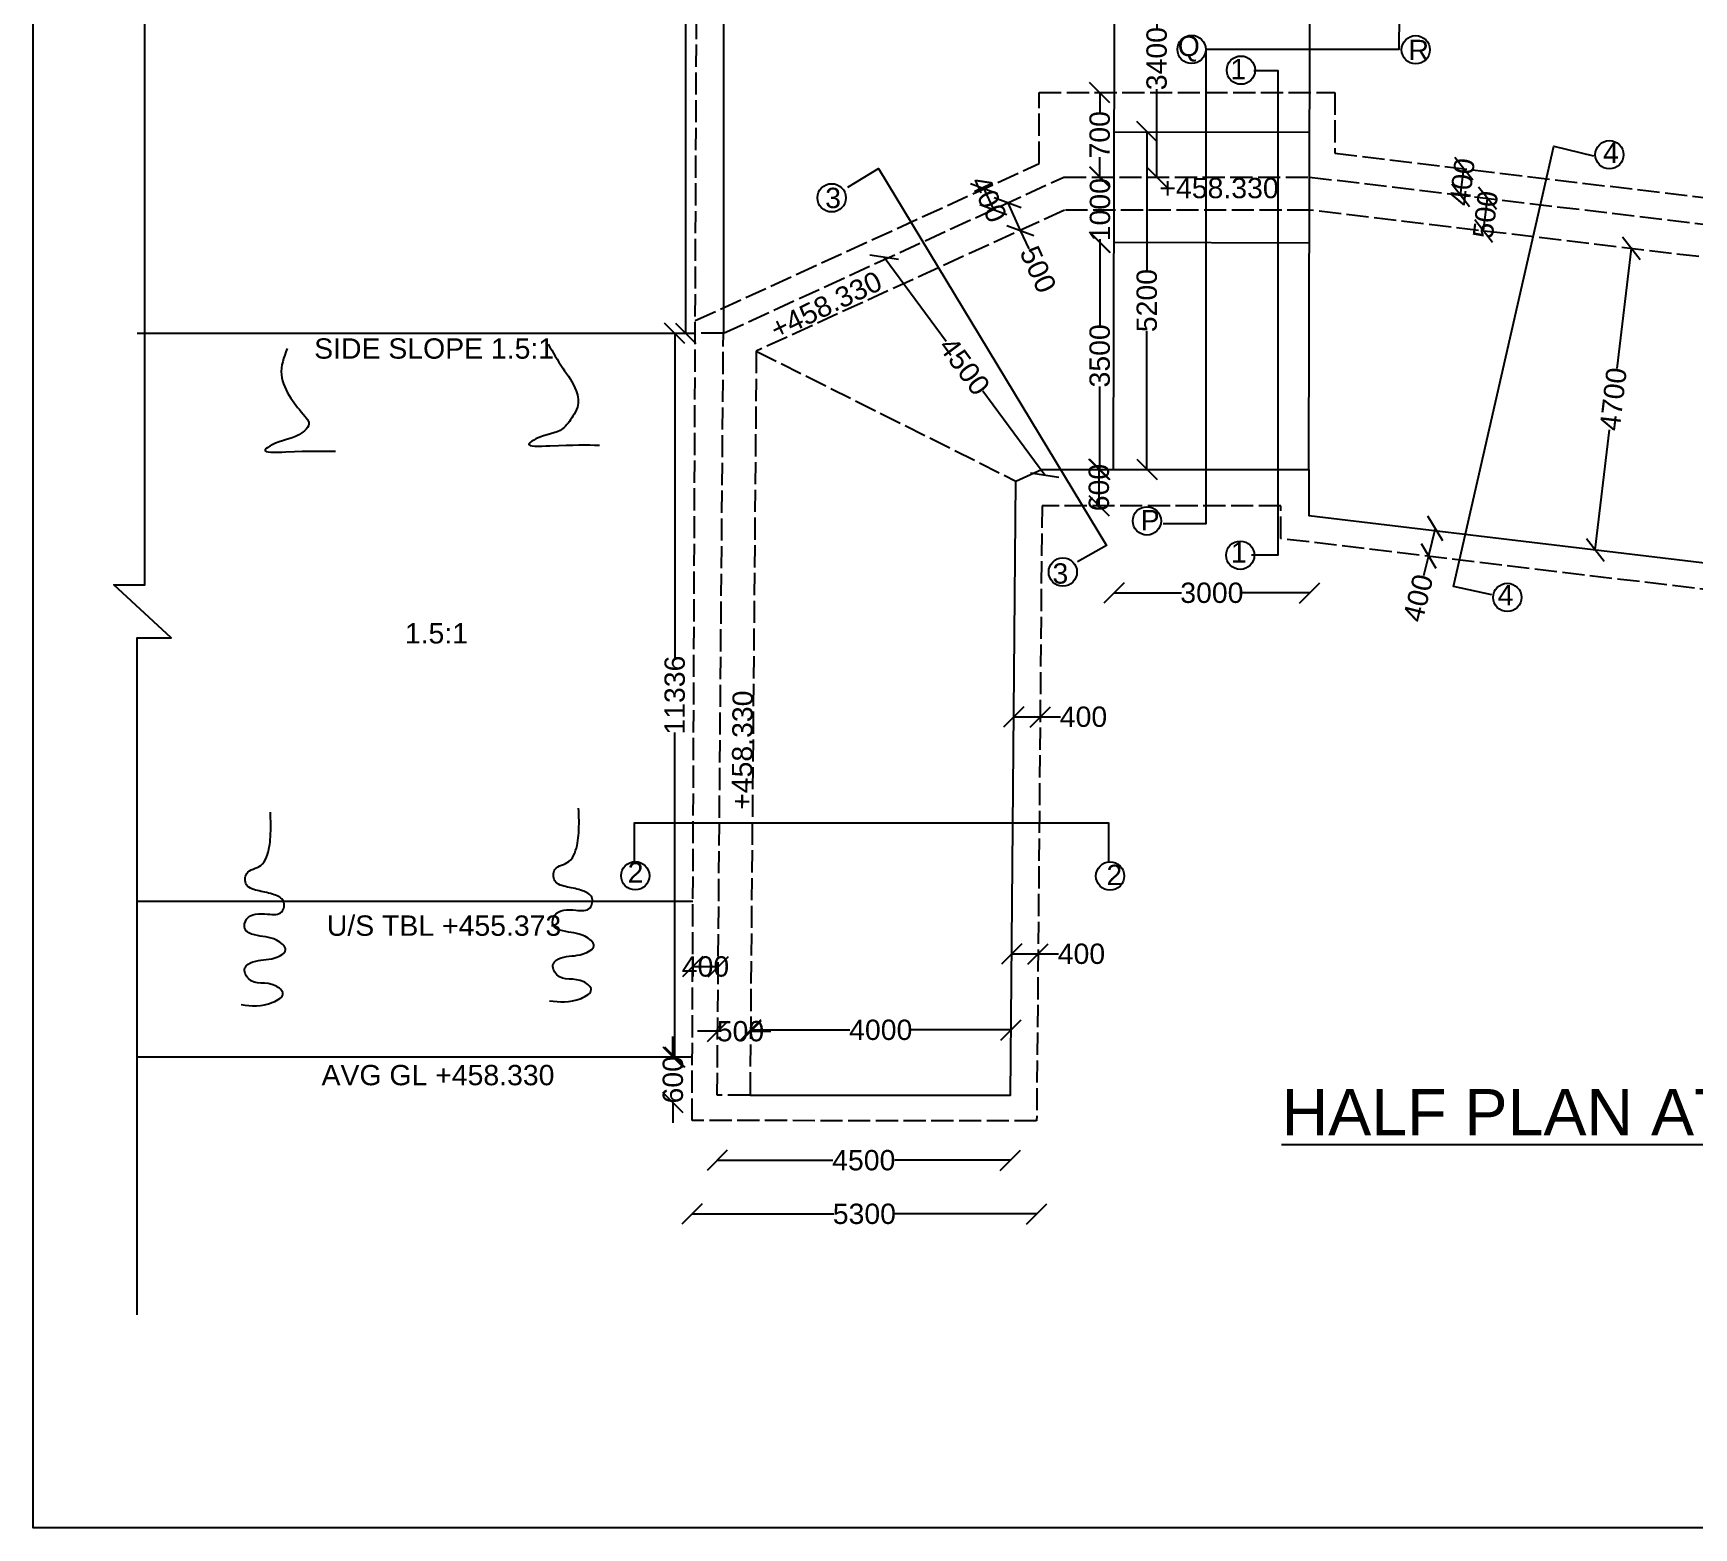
# Model space of a CAD drawing. Header units: millimetres. Extents: x 2279913 to 2283664, y 18293386 to 18295709.
# Drawn here: x 2279916 to 2280814, y 18293386 to 18294194 of the extents above; entities that cross this region are included whole.
import ezdxf

# ---------------------------------------------------------------- set-up
doc = ezdxf.new("R2010")
doc.units = ezdxf.units.MM
doc.header["$MEASUREMENT"] = 0
doc.linetypes.add('ACAD_ISO02W100', pattern=[15, 12, -3])
doc.layers.add('DRAWING', color=2, linetype='Continuous')
doc.layers.add('TEXT', color=2, linetype='Continuous')
doc.styles.get("Standard").update_dxf_attribs({"font": 'arial.ttf', "height": 11})
doc.dimstyles.get("Standard").update_dxf_attribs({"dimtxt": 11, "dimasz": 11, "dimexe": 0.18, "dimexo": 0.0625, "dimgap": 0.09, "dimtad": 0, "dimdec": 0, "dimzin": 0, "dimdsep": 46, "dimtxsty": 'Standard', "dimblk": 'OBLIQUE', "dimcen": 0.09, "dimse1": 1, "dimse2": 1, "dimadec": 0, "dimazin": 0, "dimtfac": 1, "dimtdec": 0, "dimtofl": 0, "dimtmove": 0, "dimatfit": 3, "dimfxl": 1, "dimtolj": 1, "dimtzin": 0, "dimarcsym": 0})

# ---------------------------------------------------------------- blocks, each defined once
blk = doc.blocks.new('_Oblique')
at = {"color": 0, "linetype": 'ByBlock', "lineweight": -2}
blk.add_line((-0.5, -0.5), (0.5, 0.5), dxfattribs=at)
blk = doc.blocks.new('*D87')
at = {"layer": 'Defpoints', "color": 0, "transparency": 16777216}
for p in [(2280268.68, 18294508.7), (2280268.68, 18294031.87), (2280268.68, 18294031.87)]:
    blk.add_point(p, dxfattribs=at)
at = {"layer": 'TEXT', "color": 0, "lineweight": -2, "transparency": 16777216}
for p, q in [((2280268.68, 18294508.7), (2280268.68, 18294290.54)), ((2280268.68, 18294031.87), (2280268.68, 18294250.04))]:
    blk.add_line(p, q, dxfattribs=at)
at = {"layer": 'TEXT', "color": 0, "lineweight": -2, "transparency": 16777216, "xscale": 11, "yscale": 11, "zscale": 11}
for p, rotation in [((2280268.68, 18294508.7), 90), ((2280268.68, 18294031.87), 270)]:
    blk.add_blockref('_Oblique', p, dxfattribs=dict(at, rotation=rotation))
at = {"layer": 'TEXT', "color": 0, "transparency": 16777216, "insert": (2280268.68, 18294270.29), "char_height": 11, "attachment_point": 5, "rotation": 90}
blk.add_mtext('\\A1;13100', dxfattribs=at)
blk = doc.blocks.new('*D88')
at = {"layer": 'Defpoints', "color": 0, "transparency": 16777216}
for p in [(2280268.68, 18294031.87), (2280262.79, 18293640.44), (2280262.79, 18293640.44)]:
    blk.add_point(p, dxfattribs=at)
at = {"layer": 'TEXT', "color": 0, "lineweight": -2, "transparency": 16777216}
for p, q in [((2280262.79, 18294031.87), (2280262.79, 18293856.42)), ((2280262.79, 18293640.44), (2280262.79, 18293815.89))]:
    blk.add_line(p, q, dxfattribs=at)
at = {"layer": 'TEXT', "color": 0, "lineweight": -2, "transparency": 16777216, "xscale": 11, "yscale": 11, "zscale": 11}
for p, rotation in [((2280262.79, 18294031.87), 90), ((2280262.79, 18293640.44), 270)]:
    blk.add_blockref('_Oblique', p, dxfattribs=dict(at, rotation=rotation))
at = {"layer": 'TEXT', "color": 0, "transparency": 16777216, "insert": (2280262.79, 18293836.15), "char_height": 11, "attachment_point": 5, "rotation": 90}
blk.add_mtext('\\A1;11336', dxfattribs=at)
blk = doc.blocks.new('*D89')
at = {"layer": 'Defpoints', "color": 0, "transparency": 16777216}
for p in [(2280262.79, 18293640.44), (2280261.8, 18293615.77), (2280262.79, 18293615.77)]:
    blk.add_point(p, dxfattribs=at)
at = {"layer": 'TEXT', "color": 0, "lineweight": -2, "transparency": 16777216}
for p, q in [((2280261.8, 18293640.44), (2280261.8, 18293651.44)), ((2280261.8, 18293615.77), (2280261.8, 18293604.77))]:
    blk.add_line(p, q, dxfattribs=at)
at = {"layer": 'TEXT', "color": 0, "lineweight": -2, "transparency": 16777216, "xscale": 11, "yscale": 11, "zscale": 11}
for p, rotation in [((2280261.8, 18293640.44), 270), ((2280261.8, 18293615.77), 90)]:
    blk.add_blockref('_Oblique', p, dxfattribs=dict(at, rotation=rotation))
at = {"layer": 'TEXT', "color": 0, "transparency": 16777216, "insert": (2280261.8, 18293628.1), "char_height": 11, "attachment_point": 5, "rotation": 90}
blk.add_mtext('\\A1;600', dxfattribs=at)
blk = doc.blocks.new('*D90')
at = {"layer": 'Defpoints', "color": 0, "transparency": 16777216}
for p in [(2280272.48, 18293689.42), (2280286.3, 18293689.31), (2280286.3, 18293689.31)]:
    blk.add_point(p, dxfattribs=at)
at = {"layer": 'TEXT', "color": 0, "lineweight": -2, "transparency": 16777216}
blk.add_line((2280272.48, 18293689.31), (2280286.3, 18293689.31), dxfattribs=at)
at = {"layer": 'TEXT', "color": 0, "lineweight": -2, "transparency": 16777216, "xscale": 11, "yscale": 11, "zscale": 11, "rotation": 180}
blk.add_blockref('_Oblique', (2280272.48, 18293689.31), dxfattribs=at)
at = {"layer": 'TEXT', "color": 0, "lineweight": -2, "transparency": 16777216, "xscale": 11, "yscale": 11, "zscale": 11}
blk.add_blockref('_Oblique', (2280286.3, 18293689.31), dxfattribs=at)
at = {"layer": 'TEXT', "color": 0, "transparency": 16777216, "insert": (2280279.39, 18293689.31), "char_height": 11, "attachment_point": 5}
blk.add_mtext('\\A1;400', dxfattribs=at)
blk = doc.blocks.new('*D91')
at = {"layer": 'Defpoints', "color": 0, "transparency": 16777216}
for p in [(2280286.05, 18293659.97), (2280303.83, 18293659.81), (2280303.83, 18293654.31)]:
    blk.add_point(p, dxfattribs=at)
at = {"layer": 'TEXT', "color": 0, "lineweight": -2, "transparency": 16777216}
for p, q in [((2280286.05, 18293654.31), (2280275.05, 18293654.31)), ((2280303.83, 18293654.31), (2280314.83, 18293654.31))]:
    blk.add_line(p, q, dxfattribs=at)
at = {"layer": 'TEXT', "color": 0, "lineweight": -2, "transparency": 16777216, "xscale": 11, "yscale": 11, "zscale": 11}
blk.add_blockref('_Oblique', (2280286.05, 18293654.31), dxfattribs=at)
at = {"layer": 'TEXT', "color": 0, "lineweight": -2, "transparency": 16777216, "xscale": 11, "yscale": 11, "zscale": 11, "rotation": 180}
blk.add_blockref('_Oblique', (2280303.83, 18293654.31), dxfattribs=at)
at = {"layer": 'TEXT', "color": 0, "transparency": 16777216, "insert": (2280298.33, 18293654.31), "char_height": 11, "attachment_point": 5}
blk.add_mtext('\\A1;500', dxfattribs=at)
blk = doc.blocks.new('*D92')
at = {"layer": 'Defpoints', "color": 0, "transparency": 16777216}
for p in [(2280303.79, 18293654.31), (2280444.67, 18293655.05), (2280444.67, 18293653.03)]:
    blk.add_point(p, dxfattribs=at)
at = {"layer": 'TEXT', "color": 0, "lineweight": -2, "transparency": 16777216}
for p, q in [((2280303.79, 18293655.05), (2280357.51, 18293655.05)), ((2280444.67, 18293655.05), (2280390.95, 18293655.05))]:
    blk.add_line(p, q, dxfattribs=at)
at = {"layer": 'TEXT', "color": 0, "lineweight": -2, "transparency": 16777216, "xscale": 11, "yscale": 11, "zscale": 11, "rotation": 180}
blk.add_blockref('_Oblique', (2280303.79, 18293655.05), dxfattribs=at)
at = {"layer": 'TEXT', "color": 0, "lineweight": -2, "transparency": 16777216, "xscale": 11, "yscale": 11, "zscale": 11}
blk.add_blockref('_Oblique', (2280444.67, 18293655.05), dxfattribs=at)
at = {"layer": 'TEXT', "color": 0, "transparency": 16777216, "insert": (2280374.23, 18293655.05), "char_height": 11, "attachment_point": 5}
blk.add_mtext('\\A1;4000', dxfattribs=at)
blk = doc.blocks.new('*D93')
at = {"layer": 'Defpoints', "color": 0, "transparency": 16777216}
for p in [(2280445.07, 18293696.3), (2280459.37, 18293696.18), (2280459.37, 18293696.18)]:
    blk.add_point(p, dxfattribs=at)
at = {"layer": 'TEXT', "color": 0, "lineweight": -2, "transparency": 16777216}
for p, q in [((2280445.07, 18293696.18), (2280459.37, 18293696.18)), ((2280459.37, 18293696.18), (2280470.37, 18293696.18))]:
    blk.add_line(p, q, dxfattribs=at)
at = {"layer": 'TEXT', "color": 0, "lineweight": -2, "transparency": 16777216, "xscale": 11, "yscale": 11, "zscale": 11, "rotation": 180}
blk.add_blockref('_Oblique', (2280445.07, 18293696.18), dxfattribs=at)
at = {"layer": 'TEXT', "color": 0, "lineweight": -2, "transparency": 16777216, "xscale": 11, "yscale": 11, "zscale": 11}
blk.add_blockref('_Oblique', (2280459.37, 18293696.18), dxfattribs=at)
at = {"layer": 'TEXT', "color": 0, "transparency": 16777216, "insert": (2280482.82, 18293696.18), "char_height": 11, "attachment_point": 5}
blk.add_mtext('\\A1;400', dxfattribs=at)
blk = doc.blocks.new('*D94')
at = {"layer": 'Defpoints', "color": 0, "transparency": 16777216}
for p in [(2280285.72, 18293619.8), (2280444.36, 18293618.36), (2280444.36, 18293584.54)]:
    blk.add_point(p, dxfattribs=at)
at = {"layer": 'TEXT', "color": 0, "lineweight": -2, "transparency": 16777216}
for p, q in [((2280285.72, 18293584.54), (2280348.32, 18293584.54)), ((2280444.36, 18293584.54), (2280381.76, 18293584.54))]:
    blk.add_line(p, q, dxfattribs=at)
at = {"layer": 'TEXT', "color": 0, "lineweight": -2, "transparency": 16777216, "xscale": 11, "yscale": 11, "zscale": 11, "rotation": 180}
blk.add_blockref('_Oblique', (2280285.72, 18293584.54), dxfattribs=at)
at = {"layer": 'TEXT', "color": 0, "lineweight": -2, "transparency": 16777216, "xscale": 11, "yscale": 11, "zscale": 11}
blk.add_blockref('_Oblique', (2280444.36, 18293584.54), dxfattribs=at)
at = {"layer": 'TEXT', "color": 0, "transparency": 16777216, "insert": (2280365.04, 18293584.54), "char_height": 11, "attachment_point": 5}
blk.add_mtext('\\A1;4500', dxfattribs=at)
blk = doc.blocks.new('*D95')
at = {"layer": 'Defpoints', "color": 0, "transparency": 16777216}
for p in [(2280272.14, 18293606.65), (2280458.59, 18293605.89), (2280272.14, 18293555.52)]:
    blk.add_point(p, dxfattribs=at)
at = {"layer": 'TEXT', "color": 0, "lineweight": -2, "transparency": 16777216}
for p, q in [((2280272.14, 18293555.52), (2280348.87, 18293555.52)), ((2280458.59, 18293555.52), (2280381.86, 18293555.52))]:
    blk.add_line(p, q, dxfattribs=at)
at = {"layer": 'TEXT', "color": 0, "lineweight": -2, "transparency": 16777216, "xscale": 11, "yscale": 11, "zscale": 11, "rotation": 180}
blk.add_blockref('_Oblique', (2280272.14, 18293555.52), dxfattribs=at)
at = {"layer": 'TEXT', "color": 0, "lineweight": -2, "transparency": 16777216, "xscale": 11, "yscale": 11, "zscale": 11}
blk.add_blockref('_Oblique', (2280458.59, 18293555.52), dxfattribs=at)
at = {"layer": 'TEXT', "color": 0, "transparency": 16777216, "insert": (2280365.36, 18293555.52), "char_height": 11, "attachment_point": 5}
blk.add_mtext('\\A1;5300', dxfattribs=at)
blk = doc.blocks.new('*D96')
at = {"layer": 'Defpoints', "color": 0, "transparency": 16777216}
for p in [(2280446.23, 18293824.53), (2280460.49, 18293824.41), (2280460.49, 18293824.41)]:
    blk.add_point(p, dxfattribs=at)
at = {"layer": 'TEXT', "color": 0, "lineweight": -2, "transparency": 16777216}
for p, q in [((2280446.23, 18293824.41), (2280460.49, 18293824.41)), ((2280460.49, 18293824.41), (2280471.49, 18293824.41))]:
    blk.add_line(p, q, dxfattribs=at)
at = {"layer": 'TEXT', "color": 0, "lineweight": -2, "transparency": 16777216, "xscale": 11, "yscale": 11, "zscale": 11, "rotation": 180}
blk.add_blockref('_Oblique', (2280446.23, 18293824.41), dxfattribs=at)
at = {"layer": 'TEXT', "color": 0, "lineweight": -2, "transparency": 16777216, "xscale": 11, "yscale": 11, "zscale": 11}
blk.add_blockref('_Oblique', (2280460.49, 18293824.41), dxfattribs=at)
at = {"layer": 'TEXT', "color": 0, "transparency": 16777216, "insert": (2280483.93, 18293824.41), "char_height": 11, "attachment_point": 5}
blk.add_mtext('\\A1;400', dxfattribs=at)
blk = doc.blocks.new('*D97')
at = {"layer": 'Defpoints', "color": 0, "transparency": 16777216}
for p in [(2280492.29, 18293958.27), (2280492.29, 18293938.59), (2280492.29, 18293938.59)]:
    blk.add_point(p, dxfattribs=at)
at = {"layer": 'TEXT', "color": 0, "lineweight": -2, "transparency": 16777216}
blk.add_line((2280492.29, 18293958.27), (2280492.29, 18293938.59), dxfattribs=at)
at = {"layer": 'TEXT', "color": 0, "lineweight": -2, "transparency": 16777216, "xscale": 11, "yscale": 11, "zscale": 11}
for p, rotation in [((2280492.29, 18293958.27), 90), ((2280492.29, 18293938.59), 270)]:
    blk.add_blockref('_Oblique', p, dxfattribs=dict(at, rotation=rotation))
at = {"layer": 'TEXT', "color": 0, "transparency": 16777216, "insert": (2280492.29, 18293948.43), "char_height": 11, "attachment_point": 5, "rotation": 90}
blk.add_mtext('\\A1;600', dxfattribs=at)
blk = doc.blocks.new('*D98')
at = {"layer": 'Defpoints', "color": 0, "transparency": 16777216}
for p in [(2280500.46, 18294162.1), (2280606.32, 18294161.85), (2280606.32, 18293891.45)]:
    blk.add_point(p, dxfattribs=at)
at = {"layer": 'TEXT', "color": 0, "lineweight": -2, "transparency": 16777216}
for p, q in [((2280500.46, 18293891.45), (2280536.89, 18293891.45)), ((2280606.32, 18293891.45), (2280569.88, 18293891.45))]:
    blk.add_line(p, q, dxfattribs=at)
at = {"layer": 'TEXT', "color": 0, "lineweight": -2, "transparency": 16777216, "xscale": 11, "yscale": 11, "zscale": 11, "rotation": 180}
blk.add_blockref('_Oblique', (2280500.46, 18293891.45), dxfattribs=at)
at = {"layer": 'TEXT', "color": 0, "lineweight": -2, "transparency": 16777216, "xscale": 11, "yscale": 11, "zscale": 11}
blk.add_blockref('_Oblique', (2280606.32, 18293891.45), dxfattribs=at)
at = {"layer": 'TEXT', "color": 0, "transparency": 16777216, "insert": (2280553.39, 18293891.45), "char_height": 11, "attachment_point": 5}
blk.add_mtext('\\A1;3000', dxfattribs=at)
blk = doc.blocks.new('*D99')
at = {"layer": 'Defpoints', "color": 0, "transparency": 16777216}
for p in [(2280518.21, 18294140.87), (2280518.21, 18293958.27), (2280518.21, 18293958.27)]:
    blk.add_point(p, dxfattribs=at)
at = {"layer": 'TEXT', "color": 0, "lineweight": -2, "transparency": 16777216}
for p, q in [((2280518.21, 18294140.87), (2280518.21, 18294066.06)), ((2280518.21, 18293958.27), (2280518.21, 18294033.07))]:
    blk.add_line(p, q, dxfattribs=at)
at = {"layer": 'TEXT', "color": 0, "lineweight": -2, "transparency": 16777216, "xscale": 11, "yscale": 11, "zscale": 11}
for p, rotation in [((2280518.21, 18294140.87), 90), ((2280518.21, 18293958.27), 270)]:
    blk.add_blockref('_Oblique', p, dxfattribs=dict(at, rotation=rotation))
at = {"layer": 'TEXT', "color": 0, "transparency": 16777216, "insert": (2280518.21, 18294049.57), "char_height": 11, "attachment_point": 5, "rotation": 90}
blk.add_mtext('\\A1;5200', dxfattribs=at)
blk = doc.blocks.new('*D100')
at = {"layer": 'Defpoints', "color": 0, "transparency": 16777216}
for p in [(2280500.25, 18294081.1), (2280492.74, 18293958.27), (2280497.9, 18293958.27)]:
    blk.add_point(p, dxfattribs=at)
at = {"layer": 'TEXT', "color": 0, "lineweight": -2, "transparency": 16777216}
for p, q in [((2280492.74, 18294081.1), (2280492.74, 18294036.17)), ((2280492.74, 18293958.27), (2280492.74, 18294003.19))]:
    blk.add_line(p, q, dxfattribs=at)
at = {"layer": 'TEXT', "color": 0, "lineweight": -2, "transparency": 16777216, "xscale": 11, "yscale": 11, "zscale": 11}
for p, rotation in [((2280492.74, 18294081.1), 90), ((2280492.74, 18293958.27), 270)]:
    blk.add_blockref('_Oblique', p, dxfattribs=dict(at, rotation=rotation))
at = {"layer": 'TEXT', "color": 0, "transparency": 16777216, "insert": (2280492.74, 18294019.68), "char_height": 11, "attachment_point": 5, "rotation": 90}
blk.add_mtext('\\A1;3500', dxfattribs=at)
blk = doc.blocks.new('*D101')
at = {"layer": 'Defpoints', "color": 0, "transparency": 16777216}
for p in [(2280492.74, 18294116.39), (2280492.89, 18294116.39), (2280492.74, 18294081.1)]:
    blk.add_point(p, dxfattribs=at)
at = {"layer": 'TEXT', "color": 0, "lineweight": -2, "transparency": 16777216}
for p, q in [((2280492.89, 18294116.39), (2280492.89, 18294114.72)), ((2280492.89, 18294081.1), (2280492.89, 18294082.76))]:
    blk.add_line(p, q, dxfattribs=at)
at = {"layer": 'TEXT', "color": 0, "lineweight": -2, "transparency": 16777216, "xscale": 11, "yscale": 11, "zscale": 11}
for p, rotation in [((2280492.89, 18294116.39), 90), ((2280492.89, 18294081.1), 270)]:
    blk.add_blockref('_Oblique', p, dxfattribs=dict(at, rotation=rotation))
at = {"layer": 'TEXT', "color": 0, "transparency": 16777216, "insert": (2280492.89, 18294098.74), "char_height": 11, "attachment_point": 5, "rotation": 90}
blk.add_mtext('\\A1;1000', dxfattribs=at)
blk = doc.blocks.new('*D102')
at = {"layer": 'Defpoints', "color": 0, "transparency": 16777216}
for p in [(2280492.73, 18294162.1), (2280495.14, 18294162.1), (2280492.89, 18294116.39)]:
    blk.add_point(p, dxfattribs=at)
at = {"layer": 'TEXT', "color": 0, "lineweight": -2, "transparency": 16777216}
for p, q in [((2280492.73, 18294162.1), (2280492.73, 18294151.42)), ((2280492.73, 18294116.39), (2280492.73, 18294127.07))]:
    blk.add_line(p, q, dxfattribs=at)
at = {"layer": 'TEXT', "color": 0, "lineweight": -2, "transparency": 16777216, "xscale": 11, "yscale": 11, "zscale": 11}
for p, rotation in [((2280492.73, 18294162.1), 90), ((2280492.73, 18294116.39), 270)]:
    blk.add_blockref('_Oblique', p, dxfattribs=dict(at, rotation=rotation))
at = {"layer": 'TEXT', "color": 0, "transparency": 16777216, "insert": (2280492.73, 18294139.25), "char_height": 11, "attachment_point": 5, "rotation": 90}
blk.add_mtext('\\A1;700', dxfattribs=at)
blk = doc.blocks.new('*D103')
at = {"layer": 'Defpoints', "color": 0, "transparency": 16777216}
for p in [(2280523.24, 18294244.48), (2280523.25, 18294116.39), (2280523.54, 18294116.39)]:
    blk.add_point(p, dxfattribs=at)
at = {"layer": 'TEXT', "color": 0, "lineweight": -2, "transparency": 16777216}
for p, q in [((2280523.54, 18294244.48), (2280523.54, 18294196.93)), ((2280523.54, 18294116.39), (2280523.54, 18294163.94))]:
    blk.add_line(p, q, dxfattribs=at)
at = {"layer": 'TEXT', "color": 0, "lineweight": -2, "transparency": 16777216, "xscale": 11, "yscale": 11, "zscale": 11}
for p, rotation in [((2280523.54, 18294244.48), 90), ((2280523.54, 18294116.39), 270)]:
    blk.add_blockref('_Oblique', p, dxfattribs=dict(at, rotation=rotation))
at = {"layer": 'TEXT', "color": 0, "transparency": 16777216, "insert": (2280523.54, 18294180.44), "char_height": 11, "attachment_point": 5, "rotation": 90}
blk.add_mtext('\\A1;3400', dxfattribs=at)
blk = doc.blocks.new('*D139')
at = {"layer": 'Defpoints', "color": 0, "transparency": 16777216}
for p in [(2280780.29, 18294077.71), (2280760.86, 18293914.79), (2280760.86, 18293914.79)]:
    blk.add_point(p, dxfattribs=at)
at = {"layer": 'TEXT', "color": 0, "lineweight": -2, "transparency": 16777216}
for p, q in [((2280780.29, 18294077.71), (2280772.56, 18294012.85)), ((2280760.86, 18293914.79), (2280768.6, 18293979.65))]:
    blk.add_line(p, q, dxfattribs=at)
at = {"layer": 'TEXT', "color": 0, "lineweight": -2, "transparency": 16777216, "xscale": 11, "yscale": 11, "zscale": 11}
for p, rotation in [((2280780.29, 18294077.71), 83.20028911433022), ((2280760.86, 18293914.79), 263.2002891143302)]:
    blk.add_blockref('_Oblique', p, dxfattribs=dict(at, rotation=rotation))
at = {"layer": 'TEXT', "color": 0, "transparency": 16777216, "insert": (2280770.58, 18293996.25), "char_height": 11, "attachment_point": 5, "rotation": 83.20029}
blk.add_mtext('\\A1;4700', dxfattribs=at)
blk = doc.blocks.new('*D140')
at = {"layer": 'Defpoints', "color": 0, "transparency": 16777216}
for p in [(2280702.5, 18294104.88), (2280702.5, 18294104.88), (2280700.39, 18294087.24)]:
    blk.add_point(p, dxfattribs=at)
at = {"layer": 'TEXT', "color": 0, "lineweight": -2, "transparency": 16777216}
blk.add_line((2280700.39, 18294087.24), (2280702.5, 18294104.88), dxfattribs=at)
at = {"layer": 'TEXT', "color": 0, "lineweight": -2, "transparency": 16777216, "xscale": 11, "yscale": 11, "zscale": 11}
for p, rotation in [((2280702.5, 18294104.88), 83.17921479968336), ((2280700.39, 18294087.24), 263.1792147996834)]:
    blk.add_blockref('_Oblique', p, dxfattribs=dict(at, rotation=rotation))
at = {"layer": 'TEXT', "color": 0, "transparency": 16777216, "insert": (2280701.45, 18294096.06), "char_height": 11, "attachment_point": 5, "rotation": 83.17921}
blk.add_mtext('\\A1;500', dxfattribs=at)
blk = doc.blocks.new('*D141')
at = {"layer": 'Defpoints', "color": 0, "transparency": 16777216}
for p in [(2280689.72, 18294120.9), (2280689.72, 18294120.9), (2280688, 18294106.61)]:
    blk.add_point(p, dxfattribs=at)
at = {"layer": 'TEXT', "color": 0, "lineweight": -2, "transparency": 16777216}
blk.add_line((2280688, 18294106.61), (2280689.72, 18294120.9), dxfattribs=at)
at = {"layer": 'TEXT', "color": 0, "lineweight": -2, "transparency": 16777216, "xscale": 11, "yscale": 11, "zscale": 11}
for p, rotation in [((2280689.72, 18294120.9), 83.13970160458584), ((2280688, 18294106.61), 263.1397016045858)]:
    blk.add_blockref('_Oblique', p, dxfattribs=dict(at, rotation=rotation))
at = {"layer": 'TEXT', "color": 0, "transparency": 16777216, "insert": (2280688.86, 18294113.75), "char_height": 11, "attachment_point": 5, "rotation": 83.1397}
blk.add_mtext('\\A1;400', dxfattribs=at)
blk = doc.blocks.new('*D142')
at = {"layer": 'Defpoints', "color": 0, "transparency": 16777216}
for p in [(2280427.68, 18294108.98), (2280435.22, 18294098.89), (2280432.81, 18294097.79)]:
    blk.add_point(p, dxfattribs=at)
at = {"layer": 'TEXT', "color": 0, "lineweight": -2, "transparency": 16777216}
blk.add_line((2280430.08, 18294110.08), (2280435.22, 18294098.89), dxfattribs=at)
at = {"layer": 'TEXT', "color": 0, "lineweight": -2, "transparency": 16777216, "xscale": 11, "yscale": 11, "zscale": 11}
for p, rotation in [((2280430.08, 18294110.08), 114.6432021807192), ((2280435.22, 18294098.89), 294.6432021807192)]:
    blk.add_blockref('_Oblique', p, dxfattribs=dict(at, rotation=rotation))
at = {"layer": 'TEXT', "color": 0, "transparency": 16777216, "insert": (2280432.65, 18294104.49), "char_height": 11, "attachment_point": 5, "rotation": 294.6432}
blk.add_mtext('\\A1;400', dxfattribs=at)
blk = doc.blocks.new('*D143')
at = {"layer": 'Defpoints', "color": 0, "transparency": 16777216}
for p in [(2280442.91, 18294102.42), (2280449.71, 18294087.54), (2280449.71, 18294087.54)]:
    blk.add_point(p, dxfattribs=at)
at = {"layer": 'TEXT', "color": 0, "lineweight": -2, "transparency": 16777216}
for p, q in [((2280442.91, 18294102.42), (2280449.71, 18294087.54)), ((2280449.71, 18294087.54), (2280454.29, 18294077.53))]:
    blk.add_line(p, q, dxfattribs=at)
at = {"layer": 'TEXT', "color": 0, "lineweight": -2, "transparency": 16777216, "xscale": 11, "yscale": 11, "zscale": 11}
for p, rotation in [((2280442.91, 18294102.42), 114.5743899645381), ((2280449.71, 18294087.54), 294.5743899645381)]:
    blk.add_blockref('_Oblique', p, dxfattribs=dict(at, rotation=rotation))
at = {"layer": 'TEXT', "color": 0, "transparency": 16777216, "insert": (2280459.37, 18294066.42), "char_height": 11, "attachment_point": 5, "rotation": 294.57439}
blk.add_mtext('\\A1;500', dxfattribs=at)
blk = doc.blocks.new('*D144')
at = {"layer": 'Defpoints', "color": 0, "transparency": 16777216}
for p in [(2280377.13, 18294073.76), (2280462.93, 18293955.23), (2280464, 18293956.02)]:
    blk.add_point(p, dxfattribs=at)
at = {"layer": 'TEXT', "color": 0, "lineweight": -2, "transparency": 16777216}
for p, q in [((2280376.07, 18294072.98), (2280409.57, 18294027.56)), ((2280462.93, 18293955.23), (2280429.42, 18294000.65))]:
    blk.add_line(p, q, dxfattribs=at)
at = {"layer": 'TEXT', "color": 0, "lineweight": -2, "transparency": 16777216, "xscale": 11, "yscale": 11, "zscale": 11}
for p, rotation in [((2280376.07, 18294072.98), 126.4171716224094), ((2280462.93, 18293955.23), 306.4171716224094)]:
    blk.add_blockref('_Oblique', p, dxfattribs=dict(at, rotation=rotation))
at = {"layer": 'TEXT', "color": 0, "transparency": 16777216, "insert": (2280419.5, 18294014.1), "char_height": 11, "attachment_point": 5, "rotation": 306.41717}
blk.add_mtext('\\A1;4500', dxfattribs=at)
blk = doc.blocks.new('*D145')
at = {"layer": 'Defpoints', "color": 0, "transparency": 16777216}
for p in [(2280674.25, 18293926.26), (2280670.6, 18293911.45), (2280670.6, 18293911.45)]:
    blk.add_point(p, dxfattribs=at)
at = {"layer": 'TEXT', "color": 0, "lineweight": -2, "transparency": 16777216}
for p, q in [((2280674.25, 18293926.26), (2280670.6, 18293911.45)), ((2280670.6, 18293911.45), (2280667.97, 18293900.76))]:
    blk.add_line(p, q, dxfattribs=at)
at = {"layer": 'TEXT', "color": 0, "lineweight": -2, "transparency": 16777216, "xscale": 11, "yscale": 11, "zscale": 11}
for p, rotation in [((2280674.25, 18293926.26), 76.17434411757067), ((2280670.6, 18293911.45), 256.1743441175707)]:
    blk.add_blockref('_Oblique', p, dxfattribs=dict(at, rotation=rotation))
at = {"layer": 'TEXT', "color": 0, "transparency": 16777216, "insert": (2280665, 18293888.68), "char_height": 11, "attachment_point": 5, "rotation": 76.17434}
blk.add_mtext('\\A1;400', dxfattribs=at)

msp = doc.modelspace()

# ---------------------------------------------------------------- linework, layer by layer
at = {"layer": 'DRAWING', "color": 0}
for points in [[(2279971.9, 18293500.99), (2279971.9, 18293867.13), (2279990.33, 18293867.13), (2279959.25, 18293895.79), (2279976.11, 18293895.79), (2279976.11, 18294200.33), (2279991.87, 18294200.33), (2279960.42, 18294229.95), (2279976.73, 18294229.95), (2279976.73, 18294494.76), (2279960.33, 18294494.76), (2279992.77, 18294524.66), (2279976.86, 18294524.66), (2279976.86, 18294745.7), (2279961.16, 18294745.7), (2279992.78, 18294774.79), (2279978.66, 18294774.79), (2279978.66, 18295090.62)], [(2280501.51, 18294581.85), (2280499.95, 18293958.27), (2280605.82, 18293958.27), (2280607.34, 18294581.85)], [(2280289.35, 18294508.7), (2280289.11, 18294031.87)], [(2280500.4, 18294140.91), (2280606.27, 18294140.65)], [(2280500.25, 18294081.1), (2280606.12, 18294080.84)], [(2279971.9, 18294031.87), (2280273.86, 18294031.87)], [(2280303.49, 18293619.8), (2280444.37, 18293619.8), (2280447.39, 18293951.98), (2280461.13, 18293958.27), (2280499.95, 18293958.27)], [(2280605.82, 18293958.27), (2280605.82, 18293933.28), (2281067.47, 18293878.23)], [(2279971.9, 18293724.65), (2280272.62, 18293724.65)], [(2279971.9, 18293640.44), (2280272.28, 18293640.44)]]:
    msp.add_lwpolyline(points, dxfattribs=at)
at = {"layer": 'DRAWING', "color": 0, "linetype": 'ACAD_ISO02W100'}
for points in [[(2280272.14, 18293606.03), (2280277.5, 18294935.23), (2280464.28, 18294935.23), (2280464.28, 18294602.93), (2280593.69, 18294602.93), (2280593.69, 18294620.66), (2281057.77, 18294676.06), (2281057.77, 18294803.22), (2281269.23, 18294803.22), (2281267.66, 18294490.22), (2281257.16, 18294490.22)], [(2280273.89, 18294038.75), (2280459.92, 18294123.7), (2280459.92, 18294162.1), (2280619.92, 18294162.1), (2280619.92, 18294129.29), (2281265.59, 18294051.61), (2281264.42, 18293738.34), (2281052.79, 18293738.34), (2281052.79, 18293865.37), (2280590.74, 18293920.82), (2280590.74, 18293938.59), (2280461.48, 18293938.59), (2280458.59, 18293605.89), (2280272.14, 18293606.03)], [(2280289.11, 18294031.87), (2280473.35, 18294116.39), (2280606.21, 18294116.4), (2281251.19, 18294039.25), (2281250.62, 18293752.54), (2281067.47, 18293752.54), (2281067.47, 18293878.23), (2281233.94, 18294023.6), (2281233.94, 18293752.54)], [(2281233.94, 18294023.6), (2280606.16, 18294098.48), (2280473.64, 18294098.48), (2280306.91, 18294022.23), (2280303.49, 18293619.8), (2280285.72, 18293619.8)], [(2280285.72, 18293619.8), (2280289.11, 18294031.87), (2280273.86, 18294031.87)], [(2280306.91, 18294022.23), (2280447.39, 18293951.98)]]:
    msp.add_lwpolyline(points, dxfattribs=at)
at = {"layer": 'TEXT', "color": 0}
msp.add_lwpolyline([(2283642.26, 18293385.77), (2279915.65, 18293385.77), (2279915.65, 18295708.96), (2283642.26, 18295708.96)], close=True, dxfattribs=at)
for points in [[(2280550.32, 18294185.61), (2280654.67, 18294185.61), (2280655.79, 18294296.9)], [(2280527.05, 18293928.93), (2280550.32, 18293928.93), (2280550.32, 18294185.61)], [(2280576.15, 18294174.1), (2280589.04, 18294174.1), (2280589.04, 18293911.8), (2280574.74, 18293911.8)], [(2280704.93, 18293890.34), (2280684.18, 18293894.85), (2280738.49, 18294133.01), (2280759.88, 18294127.87)], [(2280356.45, 18294110.87), (2280373.1, 18294121.05), (2280496.42, 18293917.17), (2280480.73, 18293908.27)], [(2280240.93, 18293744.95), (2280240.93, 18293767.16), (2280497.4, 18293767.16), (2280497.4, 18293745.43)]]:
    msp.add_lwpolyline(points, dxfattribs=at)
for centre in [(2280542.41, 18294185.4), (2280663.69, 18294185.24), (2280569.09, 18294174.21), (2280768.48, 18294128.47), (2280347.66, 18294105.15), (2280518.22, 18293930.42), (2280568.71, 18293911.83), (2280472.75, 18293902.76), (2280713.24, 18293889.02), (2280241.38, 18293738.45), (2280498.31, 18293738.32)]:
    msp.add_circle(centre, 7.65, dxfattribs=at)
for points in [[(2280052.98, 18294023.59), (2280049.91, 18294009.45), (2280055.12, 18293996.76), (2280062.76, 18293986.88), (2280064.79, 18293983.71), (2280059.35, 18293977.02), (2280044.86, 18293971.48), (2280041.13, 18293968.92), (2280052.28, 18293967.76), (2280079.15, 18293968.11)], [(2280194.3, 18294026.05), (2280202.14, 18294013.1), (2280209.42, 18294000.72), (2280210.1, 18293991.86), (2280207.61, 18293987.01), (2280202.17, 18293980.32), (2280187.68, 18293974.78), (2280183.95, 18293972.22), (2280195.1, 18293971.05), (2280221.97, 18293971.41)], [(2280028.26, 18293668.75), (2280045.31, 18293669.99), (2280050.79, 18293674.72), (2280046.81, 18293678.94), (2280032.12, 18293682.8), (2280030.22, 18293688.62), (2280034.54, 18293691.91), (2280046.37, 18293694.01), (2280052.24, 18293698.44), (2280047.36, 18293703.58), (2280035.41, 18293706.44), (2280030.14, 18293709.78), (2280031.12, 18293715), (2280042.51, 18293717.69), (2280050.18, 18293718.98), (2280051.08, 18293724.65), (2280046.07, 18293728.22), (2280037.93, 18293730.23), (2280031.1, 18293733.6), (2280031.19, 18293739.68), (2280038.77, 18293744), (2280041.87, 18293748.56), (2280044.05, 18293759.52), (2280044, 18293772.92)], [(2280195.04, 18293670.89), (2280212.09, 18293672.13), (2280217.56, 18293676.85), (2280213.58, 18293681.08), (2280198.89, 18293684.93), (2280196.99, 18293690.76), (2280201.32, 18293694.05), (2280213.14, 18293696.15), (2280219.02, 18293700.58), (2280214.13, 18293705.71), (2280202.18, 18293708.58), (2280196.91, 18293711.92), (2280197.89, 18293717.13), (2280209.29, 18293719.83), (2280216.96, 18293721.11), (2280217.85, 18293726.79), (2280212.84, 18293730.36), (2280204.7, 18293732.37), (2280197.88, 18293735.74), (2280197.96, 18293741.82), (2280205.55, 18293746.14), (2280208.64, 18293750.7), (2280210.83, 18293761.66), (2280210.77, 18293775.06)]]:
    msp.add_spline(points, degree=3, dxfattribs=at)

# ---------------------------------------------------------------- texts
for s, height, p in [('Q', 11, (2280534.92, 18294181.81)), ('R', 11, (2280659.77, 18294179.62)), ('1', 11, (2280563.42, 18294169.28)), ('4', 11, (2280765, 18294123.92)), ('3', 11, (2280344.17, 18294099.6)), ('+458.330', 11, (2280525.01, 18294104.95)), ('SIDE SLOPE 1.5:1', 11, (2280067.68, 18294018.15)), ('P', 11, (2280514.88, 18293925.32)), ('1', 11, (2280563.68, 18293907.87)), ('3', 11, (2280467.15, 18293896.48)), ('4', 11, (2280708.04, 18293884.82)), ('1.5:1', 11, (2280116.74, 18293864.09)), ('2', 11, (2280237.3, 18293734.7)), ('2', 11, (2280496.34, 18293733.41)), ('U/S TBL +455.373', 11, (2280074.53, 18293705.99)), ('AVG GL +458.330', 11, (2280071.68, 18293625.14)), ('%%UHALF PLAN AT TOP AND HALF AT BOTTOM ', 25, (2280591.11, 18293598.08))]:
    msp.add_text(s, height=height, dxfattribs=at).set_placement(p)
for rotation, p in [(25.68192, (2280317.9, 18294028.21)), (89.51319, (2280304.51, 18293774.09))]:
    msp.add_text('+458.330', height=11, rotation=rotation, dxfattribs=at).set_placement(p)

# ---------------------------------------------------------------- dimensions: what is measured, and where the dimension line sits
for base, p1, p2, text, picture, middle in [((2280268.68, 18294031.87), (2280268.68, 18294508.7), (2280268.68, 18294031.87), '13100', '*D87', (2280268.68, 18294270.29)), ((2280523.54, 18294116.39), (2280523.24, 18294244.48), (2280523.25, 18294116.39), '3400', '*D103', (2280523.54, 18294180.44)), ((2280492.73, 18294162.1), (2280492.89, 18294116.39), (2280495.14, 18294162.1), '700', '*D102', (2280492.73, 18294139.25)), ((2280518.21, 18293958.27), (2280518.21, 18294140.87), (2280518.21, 18293958.27), '5200', '*D99', (2280518.21, 18294049.57)), ((2280492.89, 18294116.39), (2280492.74, 18294081.1), (2280492.74, 18294116.39), '1000', '*D101', (2280492.89, 18294098.74)), ((2280492.74, 18293958.27), (2280500.25, 18294081.1), (2280497.9, 18293958.27), '3500', '*D100', (2280492.74, 18294019.68)), ((2280262.79, 18293640.44), (2280268.68, 18294031.87), (2280262.79, 18293640.44), '11336', '*D88', (2280262.79, 18293836.15)), ((2280261.8, 18293615.77), (2280262.79, 18293640.44), (2280262.79, 18293615.77), '600', '*D89', (2280261.8, 18293628.1))]:
    dim = msp.add_linear_dim(base=base, p1=p1, p2=p2, angle=90, text=text, dimstyle='Standard', dxfattribs=at)
    dim.commit()
    dim.dimension.update_dxf_attribs({"geometry": picture, "text_midpoint": middle})
for base, p1, p2, text, picture, middle in [((2280606.32, 18293891.45), (2280500.46, 18294162.1), (2280606.32, 18294161.85), '3000', '*D98', (2280553.39, 18293891.45)), ((2280460.49, 18293824.41), (2280446.23, 18293824.53), (2280460.49, 18293824.41), '400', '*D96', (2280483.93, 18293824.41)), ((2280459.37, 18293696.18), (2280445.07, 18293696.3), (2280459.37, 18293696.18), '400', '*D93', (2280482.82, 18293696.18)), ((2280444.67, 18293655.05), (2280303.79, 18293654.31), (2280444.67, 18293653.03), '4000', '*D92', (2280374.23, 18293655.05)), ((2280444.36, 18293584.54), (2280285.72, 18293619.8), (2280444.36, 18293618.36), '4500', '*D94', (2280365.04, 18293584.54)), ((2280272.14, 18293555.52), (2280458.59, 18293605.89), (2280272.14, 18293606.65), '5300', '*D95', (2280365.36, 18293555.52))]:
    dim = msp.add_linear_dim(base=base, p1=p1, p2=p2, text=text, dimstyle='Standard', dxfattribs=at)
    dim.commit()
    dim.dimension.update_dxf_attribs({"geometry": picture, "text_midpoint": middle})
for base, p1, p2, angle, text, picture, middle, dimtype in [((2280689.72, 18294120.9), (2280688, 18294106.61), (2280689.72, 18294120.9), 83.1397, '400', '*D141', (2280688.86, 18294113.75), 161), ((2280435.22, 18294098.89), (2280427.68, 18294108.98), (2280432.81, 18294097.79), 294.6432, '400', '*D142', (2280432.65, 18294104.49), 161), ((2280702.5, 18294104.88), (2280700.39, 18294087.24), (2280702.5, 18294104.88), 83.17921, '500', '*D140', (2280701.45, 18294096.06), 161), ((2280492.29, 18293938.59), (2280492.29, 18293958.27), (2280492.29, 18293938.59), 90, '600', '*D97', (2280492.29, 18293948.43), 160)]:
    dim = msp.add_linear_dim(base=base, p1=p1, p2=p2, angle=angle, text=text, dimstyle='Standard', dxfattribs=at)
    dim.commit()
    dim.dimension.update_dxf_attribs({"geometry": picture, "text_midpoint": middle, "dimtype": dimtype})
for p1, p2, distance, text, picture, middle in [((2280442.91, 18294102.42), (2280449.71, 18294087.54), 0, '500', '*D143', (2280459.37, 18294066.42)), ((2280780.29, 18294077.71), (2280760.86, 18293914.79), 0, '4700', '*D139', (2280770.58, 18293996.25)), ((2280377.13, 18294073.76), (2280464, 18293956.02), -1.33, '4500', '*D144', (2280419.5, 18294014.1)), ((2280674.25, 18293926.26), (2280670.6, 18293911.45), 0, '400', '*D145', (2280665, 18293888.68))]:
    dim = msp.add_aligned_dim(p1=p1, p2=p2, distance=distance, text=text, dimstyle='Standard', dxfattribs=at)
    dim.commit()
    dim.dimension.update_dxf_attribs({"geometry": picture, "text_midpoint": middle})
for base, p1, p2, text, picture, middle in [((2280286.3, 18293689.31), (2280272.48, 18293689.42), (2280286.3, 18293689.31), '400', '*D90', (2280279.39, 18293689.31)), ((2280303.83, 18293654.31), (2280286.05, 18293659.97), (2280303.83, 18293659.81), '500', '*D91', (2280298.33, 18293654.31))]:
    dim = msp.add_linear_dim(base=base, p1=p1, p2=p2, text=text, dimstyle='Standard', dxfattribs=at)
    dim.commit()
    dim.dimension.update_dxf_attribs({"geometry": picture, "text_midpoint": middle, "dimtype": 160})

doc.saveas('drawing.dxf')
